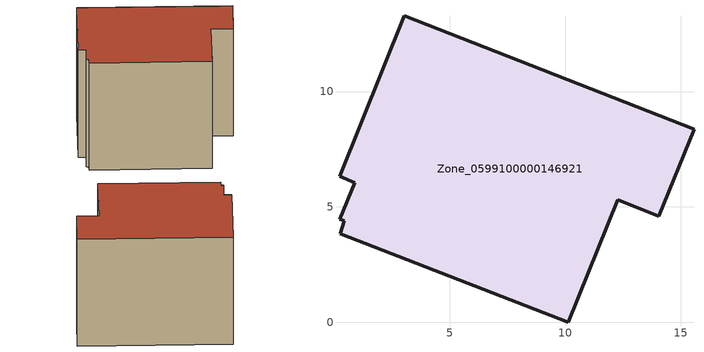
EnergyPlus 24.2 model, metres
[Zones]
Zone_0599100000146921
 floor ground (C_G): 14.05,4.6 12.27,5.32 10.14,0 0.25,3.84 0.42,4.39 0.22,4.46 0.88,6.05 0.23,6.34 3.03,13.29 15.58,8.36 z0
 wall outside (C_F): 12.27,5.32 14.05,4.6 15.58,8.36 3.03,13.29 0.23,6.34 0.88,6.05 0.22,4.46 0.42,4.39 0.25,3.84 10.14,0 12.27,5.32 z0:10.6
 roof outside (C_R): 0.25,3.84 10.14,0 12.27,5.32 14.05,4.6 15.58,8.36 3.03,13.29 0.23,6.34 0.88,6.05 0.22,4.46 0.42,4.39 z10.6
[BUILDING]
Pand.0599100000146921: North Axis=0; Terrain=City; Loads Convergence Tolerance Value=0.04; Temperature Convergence Tolerance Value=0.4; Solar Distribution=FullExterior; Maximum Number of Warmup Days=25; Minimum Number of Warmup Days=1
[Site:Location]
Rotterdam.The.Hague.AP_ZH_NLD Design_Conditions: Latitude=51.96; Longitude=4.45; Time Zone=1; Elevation=-4.5
[SITE:GROUNDTEMPERATURE:BUILDINGSURFACE]
18, 18, 18, 18, 18, 18, 18, 18, 18, 18, 18, 18
[MATERIAL] Thermal Absorptance=0.9; Solar Absorptance=0.7; Visible Absorptance=0.7
Name | Roughness | Thickness | Conductivity | Density | Specific Heat
G.TI.1946 | MediumSmooth | 0.15 | 1 | 540 | 1210
F.TI.1946 | Rough | 0.3 | 0.857143 | 1920 | 840
R.TI.1946 | MediumRough | 0.2 | 0.1 | 1500 | 1000
[CONSTRUCTION]
C_G: G.TI.1946
C_F: F.TI.1946
C_R: R.TI.1946
[ZONE]
Zone_0599100000146921: Type=1; Multiplier=1; Ceiling Height=Autocalculate; Volume=Autocalculate; Floor Area=autocalculate; Part of Total Floor Area=Yes
[ZONEINFILTRATION:DESIGNFLOWRATE]
Infil_Zone_0599100000146921: Zone or ZoneList or Space or SpaceList=Zone_0599100000146921; Schedule=AlwaysOn; Design Flow Rate Calculation Method=Flow/Area; Flow Rate per Floor Area=0.003; Constant Term Coefficient=1; Temperature Term Coefficient=0; Velocity Term Coefficient=0; Velocity Squared Term Coefficient=0
[HVACTEMPLATE:ZONE:IDEALLOADSAIRSYSTEM]
Zone_0599100000146921: Maximum Heating Supply Air Temperature=50; Minimum Cooling Supply Air Temperature=13; Maximum Heating Supply Air Humidity Ratio=0.0156; Minimum Cooling Supply Air Humidity Ratio=0.0077; Heating Limit=NoLimit; Cooling Limit=NoLimit; Dehumidification Control Type=ConstantSensibleHeatRatio; Cooling Sensible Heat Ratio=0.7; Dehumidification Setpoint=60; Humidification Control Type=None; Humidification Setpoint=30; Outdoor Air Method=None; Outdoor Air Flow Rate per Person=0.00944; Outdoor Air Flow Rate per Zone Floor Area=0; Outdoor Air Flow Rate per Zone=0; Demand Controlled Ventilation Type=None; Outdoor Air Economizer Type=NoEconomizer; Heat Recovery Type=None; Sensible Heat Recovery Effectiveness=0.7; Latent Heat Recovery Effectiveness=0.65
[ZONECONTROL:THERMOSTAT]
ThermostatControl_Zone_0599100000146921: Zone or ZoneList=Zone_0599100000146921; Control Type Schedule=DualSetpointControlType; Control 1=Thermostat_Zone_0599100000146921; Temperature Difference Between Cutout And Setpoint=0
[THERMOSTATSETPOINT:DUALSETPOINT]
Thermostat_Zone_0599100000146921: Heating Setpoint Temperature Schedule=HeatingSetpoint_Zone_0599100000146921; Cooling Setpoint Temperature Schedule=CoolingSetpoint_Zone_0599100000146921
[SCHEDULE:COMPACT]
HeatingSetpoint_Zone_0599100000146921: Through: 12/31, For: AllDays, Until: 24:00, 21
CoolingSetpoint_Zone_0599100000146921: Through: 12/31, For: AllDays, Until: 24:00, 24
DualSetpointControlType: Through: 12/31, For: AllDays, Until: 24:00, 4
AlwaysOn: Through: 12/31, For: AllDays, Until: 24:00, 1
